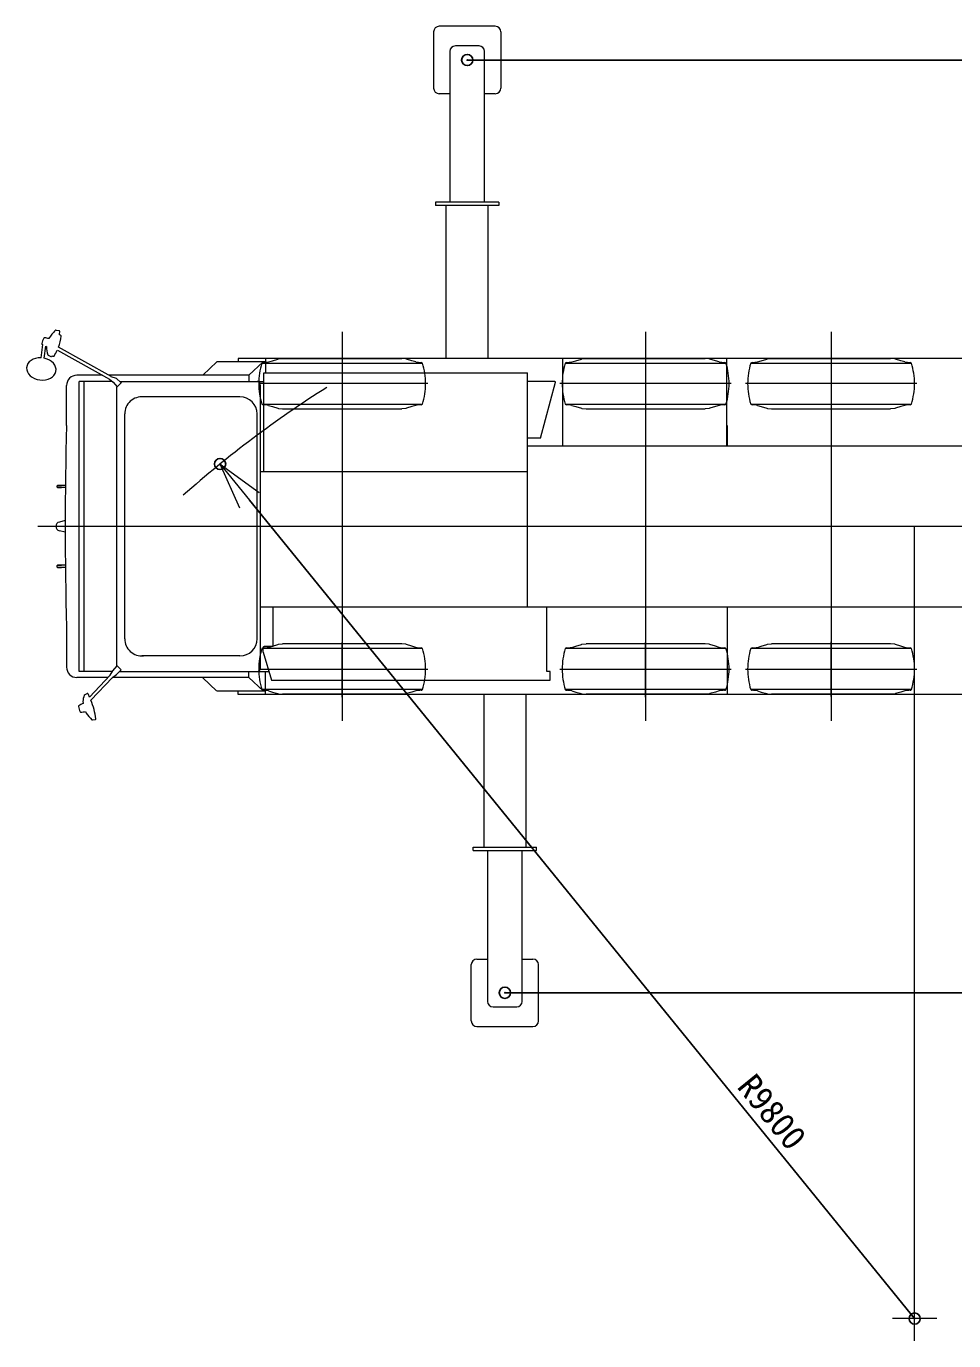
# Model space of a CAD drawing. Units: millimetres, scale not verified. Extents: x -34517 to 59927, y -64108 to 17225.
# Drawn here: x -15577 to -7325, y -39283 to -27586 of the extents above; entities that cross this region are included whole.
import ezdxf
from ezdxf.enums import TextEntityAlignment as Align

# ---------------------------------------------------------------- set-up
doc = ezdxf.new("R2010")
doc.units = ezdxf.units.MM
doc.header["$LTSCALE"] = 200
doc.header["$PDMODE"] = 32
doc.header["$PDSIZE"] = 100
doc.layers.add('0-0_0', color=7, linetype='Continuous', lineweight=18)
doc.layers.add('0-1_LY_1', color=7, linetype='Continuous')
doc.layers.add('0-2_DEFPOINTS', color=7, linetype='Continuous')
doc.styles.add('ＭＳ ゴシック', font='')
doc.styles.get('ＭＳ ゴシック').set_extended_font_data('MS Gothic')

# ---------------------------------------------------------------- blocks, each defined once
blk = doc.blocks.new('_OPEN30_24')
at = {"layer": '0-0_0'}
blk.add_line((0, 0), (-1, 0), dxfattribs=at)
blk.add_lwpolyline([(-1, 0.2679), (0, 0), (-1, -0.2679)], dxfattribs=at)
blk = doc.blocks.new('D1')
at = {"layer": '0-1_LY_1'}
for p, q in [((3920.6, 13076.7), (15000.2, 13076.7)), ((14999.2, 12799.7), (14999.2, 5053.7)), ((4255.6, 4776.7), (15000.2, 4776.7))]:
    blk.add_line(p, q, dxfattribs=at)
at = {"layer": '0-2_DEFPOINTS'}
for p in [(3920.1, 13076.7), (4255.1, 4776.7), (14999.2, 4776.7)]:
    blk.add_point(p, dxfattribs=at)
at = {"layer": '0-1_LY_1', "xscale": 277, "yscale": 277}
for p, rotation in [((14999.2, 13076.7), 90), ((14999.2, 4776.7), 270)]:
    blk.add_blockref('_OPEN30_24', p, dxfattribs=dict(at, rotation=rotation))
at = {"layer": '0-1_LY_1', "style": 'ＭＳ ゴシック'}
blk.add_text('8300', height=219.9, rotation=90, dxfattribs=at).set_placement((14998.7, 8626.7), align=Align.BOTTOM_LEFT)
blk = doc.blocks.new('D2')
at = {"layer": '0-1_LY_1'}
blk.add_line((7901.3, 1876.9), (1983.3, 9159), dxfattribs=at)
at = {"layer": '0-2_DEFPOINTS'}
for p in [(1721.3, 9481.5), (7901.3, 1876.9)]:
    blk.add_point(p, dxfattribs=at)
at = {"layer": '0-1_LY_1', "xscale": 415.5, "yscale": 415.5, "rotation": 129.09941}
blk.add_blockref('_OPEN30_24', (1721.3, 9481.5), dxfattribs=at)
at = {"layer": '0-1_LY_1', "style": 'ＭＳ ゴシック'}
blk.add_text('R9800', height=219.9, rotation=309.099, dxfattribs=at).set_placement((6261.2, 3895.8), align=Align.BOTTOM_LEFT)

msp = doc.modelspace()

# ---------------------------------------------------------------- linework, layer by layer
at = {"layer": '0-0_0'}
for p, q in [((-11404.9, -27586.2), (-11902.9, -27586.2)), ((-11952.9, -27636.2), (-11952.9, -28136.2)), ((-11354.9, -27636.2), (-11354.9, -28136.2)), ((-11808.9, -27811.2), (-11808.9, -29151.2)), ((-11548.6, -27761.2), (-11759.1, -27761.2)), ((-11498.8, -29151.2), (-11498.8, -27811.2)), ((-11808.9, -28186.2), (-11902.9, -28186.2)), ((-11404.9, -28186.2), (-11498.8, -28186.2)), ((-11936.4, -29151.2), (-11936.4, -29181.2)), ((-11371.4, -29151.2), (-11936.4, -29151.2)), ((-11371.4, -29181.2), (-11936.4, -29181.2)), ((-11841.9, -30541.2), (-11841.9, -29181.2)), ((-11469.9, -29181.2), (-11469.9, -30541.2)), ((-11371.4, -29151.2), (-11371.4, -29181.2)), ((-15312, -30290.2), (-15285.1, -30294.5)), ((-15280.9, -30300.2), (-15285.2, -30329.9)), ((-12766.4, -30305.5), (-12766.4, -33766.8)), ((-10066.4, -30305.5), (-10066.4, -33766.8)), ((-8416.4, -30305.5), (-8416.4, -33766.8)), ((-15444.8, -30536.9), (-15429.8, -30419.2)), ((-15416.6, -30540.5), (-15402.9, -30433.1)), ((-15382.5, -30512.2), (-15357.7, -30524.2)), ((-15349.6, -30519.1), (-15351, -30522)), ((-15300.5, -30469.1), (-14837.3, -30725.8)), ((-14820.7, -30703), (-15289.9, -30442.9)), ((-12766.4, -30516.2), (-12766.4, -31004.2)), ((-10066.4, -30516.2), (-10066.4, -31004.2)), ((-8416.4, -30516.2), (-8416.4, -31004.2)), ((-13880.8, -30571.2), (-14006.9, -30689.7)), ((-13448.2, -30571.2), (-13880.8, -30571.2)), ((-2973.9, -30541.2), (-13691, -30541.2)), ((-13691, -30541.2), (-13691, -30571.2)), ((-13469.7, -30572.1), (-13596.4, -30691.2)), ((-13481.4, -30584.2), (-12051.4, -30584.2)), ((-13448.2, -30541.2), (-13448.2, -30671.2)), ((-13421.9, -30572.7), (-13387.4, -30561.7)), ((-13387.4, -30561.7), (-13338.4, -30548.2)), ((-13338.4, -30548.2), (-13332.9, -30544.2)), ((-13332.9, -30544.2), (-13296.4, -30542.2)), ((-13296.4, -30542.2), (-12236.4, -30542.2)), ((-12199.9, -30544.2), (-12236.4, -30542.2)), ((-12194.4, -30548.2), (-12199.9, -30544.2)), ((-12145.4, -30561.7), (-12194.4, -30548.2)), ((-12110.9, -30572.7), (-12145.4, -30561.7)), ((-10806.4, -30541.2), (-10806.4, -31321.2)), ((-10781.4, -30584.2), (-9351.4, -30584.2)), ((-10721.9, -30572.7), (-10687.4, -30561.7)), ((-10687.4, -30561.7), (-10638.4, -30548.2)), ((-10638.4, -30548.2), (-10632.9, -30544.2)), ((-10632.9, -30544.2), (-10596.4, -30542.2)), ((-10596.4, -30542.2), (-9536.4, -30542.2)), ((-9499.9, -30544.2), (-9536.4, -30542.2)), ((-9494.4, -30548.2), (-9499.9, -30544.2)), ((-9445.4, -30561.7), (-9494.4, -30548.2)), ((-9410.9, -30572.7), (-9445.4, -30561.7)), ((-9342.9, -31321.2), (-9342.9, -30541.2)), ((-9131.4, -30584.2), (-7701.4, -30584.2)), ((-9071.9, -30572.7), (-9037.4, -30561.7)), ((-9037.4, -30561.7), (-8988.4, -30548.2)), ((-8988.4, -30548.2), (-8982.9, -30544.2)), ((-8982.9, -30544.2), (-8946.4, -30542.2)), ((-8946.4, -30542.2), (-7886.4, -30542.2)), ((-7849.9, -30544.2), (-7886.4, -30542.2)), ((-7844.4, -30548.2), (-7849.9, -30544.2)), ((-7795.4, -30561.7), (-7844.4, -30548.2)), ((-7760.9, -30572.7), (-7795.4, -30561.7)), ((-14899.8, -30691.2), (-15126.6, -30691.2)), ((-15105.5, -33326.2), (-15105.5, -30746.2)), ((-14812.6, -30746.2), (-15105.5, -30746.2)), ((-15061.1, -33326.2), (-15061.1, -30746.2)), ((-13596.4, -30691.2), (-14842.1, -30691.2)), ((-14824.1, -30702), (-14777.2, -30716.9)), ((-14731.6, -30758.4), (-14777.2, -30716.9)), ((-14730.3, -30757.1), (-14767, -30793.8)), ((-14744.1, -30746.2), (-13464.3, -30746.2)), ((-13597.1, -30691.2), (-13597.1, -30746.2)), ((-13464.3, -31548.7), (-13464.3, -30671.2)), ((-13464.2, -30671.2), (-11118.4, -30671.2)), ((-11118.4, -31548.7), (-11118.4, -30671.2)), ((-10872.9, -30747.2), (-11118.4, -30747.2)), ((-11001.7, -31252.2), (-10868.1, -30753.5)), ((-15218.5, -31138.6), (-15218.5, -30783.1)), ((-14771.2, -33274.4), (-14771.2, -30798)), ((-12003.9, -30766.2), (-13493.4, -30766.2)), ((-13493.4, -33296.2), (-13493.4, -30776.2)), ((-9303.9, -30766.2), (-10828.9, -30766.2)), ((-7653.9, -30766.2), (-9178.9, -30766.2)), ((-13676.2, -30883.2), (-14549.3, -30883.2)), ((-13481.4, -30948.2), (-12051.4, -30948.2)), ((-13421.9, -30959.7), (-13387.4, -30970.7)), ((-13387.4, -30970.7), (-13338.4, -30984.2)), ((-13338.4, -30984.2), (-13332.9, -30988.2)), ((-13332.9, -30988.2), (-13296.4, -30990.2)), ((-13296.4, -30990.2), (-12236.4, -30990.2)), ((-12199.9, -30988.2), (-12236.4, -30990.2)), ((-10781.4, -30948.2), (-9351.4, -30948.2)), ((-10721.9, -30959.7), (-10687.4, -30970.7)), ((-10687.4, -30970.7), (-10638.4, -30984.2)), ((-10638.4, -30984.2), (-10632.9, -30988.2)), ((-10632.9, -30988.2), (-10596.4, -30990.2)), ((-10596.4, -30990.2), (-9536.4, -30990.2)), ((-9499.9, -30988.2), (-9536.4, -30990.2)), ((-9131.4, -30948.2), (-7701.4, -30948.2)), ((-9071.9, -30959.7), (-9037.4, -30970.7)), ((-9037.4, -30970.7), (-8988.4, -30984.2)), ((-8988.4, -30984.2), (-8982.9, -30988.2)), ((-8982.9, -30988.2), (-8946.4, -30990.2)), ((-8946.4, -30990.2), (-7886.4, -30990.2)), ((-7849.9, -30988.2), (-7886.4, -30990.2)), ((-14701.5, -33036.7), (-14701.5, -31035.7)), ((-13523.7, -33036.2), (-13523.7, -31036.2)), ((-9341.4, -31139.6), (-9341.4, -31321.2)), ((-11001.7, -31252.2), (-11118.4, -31252.2)), ((-6719.2, -31321.2), (-11118.4, -31321.2)), ((-10544.4, -31321.2), (-10551.4, -31321.2)), ((-13493.4, -31548.7), (-11118.4, -31548.7)), ((-11116.5, -32751.2), (-11116.5, -31548.7)), ((-15302.4, -31674.2), (-15299.2, -31671.2)), ((-15302.4, -31688.2), (-15302.4, -31674.2)), ((-15299.2, -31691.2), (-15302.4, -31688.2)), ((-1574.8, -32036.2), (-15473.6, -32036.2)), ((-15230.6, -31983.6), (-15282.7, -31997.6)), ((-7672.7, -39282.7), (-7672.7, -32036.2)), ((-15230.6, -32088.8), (-15282.7, -32074.8)), ((-15302.4, -32384.2), (-15299.2, -32381.2)), ((-15302.4, -32398.2), (-15302.4, -32384.2)), ((-15299.2, -32401.2), (-15302.4, -32398.2)), ((-13493.4, -32751.2), (-6719.2, -32751.2)), ((-13381.4, -33106.6), (-13381.4, -32751.2)), ((-10944.4, -33326.2), (-10944.4, -32751.2)), ((-9341.4, -32751.2), (-9341.4, -33523.7)), ((-15218.5, -32933.7), (-15218.5, -33289.3)), ((-13332.9, -33084.2), (-13296.4, -33082.2)), ((-12236.4, -33082.2), (-13296.4, -33082.2)), ((-12766.4, -33556.2), (-12766.4, -33068.2)), ((-12199.9, -33084.2), (-12236.4, -33082.2)), ((-12194.4, -33088.2), (-12199.9, -33084.2)), ((-12145.4, -33101.7), (-12194.4, -33088.2)), ((-10632.9, -33084.2), (-10596.4, -33082.2)), ((-9536.4, -33082.2), (-10596.4, -33082.2)), ((-10066.4, -33556.2), (-10066.4, -33068.2)), ((-9499.9, -33084.2), (-9536.4, -33082.2)), ((-9494.4, -33088.2), (-9499.9, -33084.2)), ((-9445.4, -33101.7), (-9494.4, -33088.2)), ((-9037.4, -33101.7), (-8988.4, -33088.2)), ((-8988.4, -33088.2), (-8982.9, -33084.2)), ((-8982.9, -33084.2), (-8946.4, -33082.2)), ((-7886.4, -33082.2), (-8946.4, -33082.2)), ((-8416.4, -33550.2), (-8416.4, -33062.2)), ((-7849.9, -33084.2), (-7886.4, -33082.2)), ((-7844.4, -33088.2), (-7849.9, -33084.2)), ((-7795.4, -33101.7), (-7844.4, -33088.2)), ((-13676.2, -33189.2), (-14549.3, -33189.2)), ((-12051.4, -33124.2), (-13481.4, -33124.2)), ((-13470.1, -33156.2), (-13470.1, -33116.2)), ((-13470.1, -33156.2), (-13395.1, -33406.2)), ((-13381.4, -33106.6), (-13459.7, -33106.2)), ((-12110.9, -33112.7), (-12145.4, -33101.7)), ((-9351.4, -33124.2), (-10781.4, -33124.2)), ((-9410.9, -33112.7), (-9445.4, -33101.7)), ((-7701.4, -33124.2), (-9131.4, -33124.2)), ((-9071.9, -33112.7), (-9037.4, -33101.7)), ((-7760.9, -33112.7), (-7795.4, -33101.7)), ((-14809.3, -33326.2), (-15105.5, -33326.2)), ((-14831.6, -33361.1), (-14807.4, -33323.2)), ((-14807.4, -33323.2), (-14767, -33278.6)), ((-14775, -33353.5), (-14731.6, -33314)), ((-14731.6, -33314), (-14771.2, -33274.4)), ((-14744.1, -33326.2), (-13419.1, -33326.2)), ((-13597.1, -33381.2), (-13597.1, -33326.2)), ((-13493.4, -33306.2), (-12003.9, -33306.2)), ((-13448.2, -33531.2), (-13448.2, -33326.2)), ((-10828.9, -33306.2), (-9303.9, -33306.2)), ((-9178.9, -33306.2), (-7653.9, -33306.2)), ((-14850.3, -33381.2), (-15126.6, -33381.2)), ((-14831.6, -33361.1), (-15013.3, -33556)), ((-14811, -33380.1), (-15001.1, -33584)), ((-13596.4, -33381.2), (-14812, -33381.2)), ((-14811, -33380.1), (-14775, -33353.5)), ((-13883.1, -33499), (-14006.9, -33382.7)), ((-13598.9, -33381.2), (-13821, -33381.2)), ((-13469.7, -33500.3), (-13596.4, -33381.2)), ((-13395.1, -33406.2), (-10914.4, -33406.2)), ((-15059.2, -33536.4), (-15034.3, -33524.3)), ((-13448.2, -33501.2), (-13880.8, -33501.2)), ((-13691, -33531.2), (-13691, -33501.2)), ((-2606, -33531.2), (-13691, -33531.2)), ((-12051.4, -33488.2), (-13481.4, -33488.2)), ((-13421.9, -33499.7), (-13387.4, -33510.7)), ((-13387.4, -33510.7), (-13338.4, -33524.2)), ((-13338.4, -33524.2), (-13332.9, -33528.2)), ((-13332.9, -33528.2), (-13296.4, -33530.2)), ((-12236.4, -33530.2), (-13296.4, -33530.2)), ((-12199.9, -33528.2), (-12236.4, -33530.2)), ((-12194.4, -33524.2), (-12199.9, -33528.2)), ((-12145.4, -33510.7), (-12194.4, -33524.2)), ((-12110.9, -33499.7), (-12145.4, -33510.7)), ((-11502.9, -34891.2), (-11502.9, -33531.2)), ((-11130.9, -33531.2), (-11130.9, -34891.2)), ((-9351.4, -33488.2), (-10781.4, -33488.2)), ((-10721.9, -33499.7), (-10687.4, -33510.7)), ((-10687.4, -33510.7), (-10638.4, -33524.2)), ((-10638.4, -33524.2), (-10632.9, -33528.2)), ((-10632.9, -33528.2), (-10596.4, -33530.2)), ((-9536.4, -33530.2), (-10596.4, -33530.2)), ((-9499.9, -33528.2), (-9536.4, -33530.2)), ((-9494.4, -33524.2), (-9499.9, -33528.2)), ((-9445.4, -33510.7), (-9494.4, -33524.2)), ((-9410.9, -33499.7), (-9445.4, -33510.7)), ((-7701.4, -33488.2), (-9131.4, -33488.2)), ((-9071.9, -33499.7), (-9037.4, -33510.7)), ((-9037.4, -33510.7), (-8988.4, -33524.2)), ((-8988.4, -33524.2), (-8982.9, -33528.2)), ((-8982.9, -33528.2), (-8946.4, -33530.2)), ((-7886.4, -33530.2), (-8946.4, -33530.2)), ((-7849.9, -33528.2), (-7886.4, -33530.2)), ((-7844.4, -33524.2), (-7849.9, -33528.2)), ((-7795.4, -33510.7), (-7844.4, -33524.2)), ((-7760.9, -33499.7), (-7795.4, -33510.7)), ((-14988.7, -33758.3), (-14961.5, -33754)), ((-11601.4, -34891.2), (-11036.4, -34891.2)), ((-11601.4, -34921.2), (-11601.4, -34891.2)), ((-11601.4, -34921.2), (-11036.4, -34921.2)), ((-11473.9, -34921.2), (-11473.9, -36261.2)), ((-11163.8, -36261.2), (-11163.8, -34921.2)), ((-11036.4, -34921.2), (-11036.4, -34891.2)), ((-11567.9, -35886.2), (-11473.9, -35886.2)), ((-11163.8, -35886.2), (-11069.9, -35886.2)), ((-11617.9, -36436.2), (-11617.9, -35936.2)), ((-11019.9, -36436.2), (-11019.9, -35936.2)), ((-11424.1, -36311.2), (-11213.6, -36311.2)), ((-11567.9, -36486.2), (-11069.9, -36486.2)), ((-7476.1, -39086.1), (-7869.3, -39086.1))]:
    msp.add_line(p, q, dxfattribs=at)
for points in [[(-14837.3, -30725.8), (-14804.1, -30753.2), (-14767, -30793.8)], [(-12110.9, -30959.7), (-12145.4, -30970.7), (-12194.4, -30984.2), (-12199.9, -30988.2)], [(-9410.9, -30959.7), (-9445.4, -30970.7), (-9494.4, -30984.2), (-9499.9, -30988.2)], [(-7760.9, -30959.7), (-7795.4, -30970.7), (-7844.4, -30984.2), (-7849.9, -30988.2)], [(-15228.6, -31671.2), (-15271, -31671.2), (-15278.4, -31671.2), (-15285, -31671.2), (-15290.5, -31671.2), (-15294.8, -31671.2), (-15297.7, -31671.2), (-15299.2, -31671.2), (-15297.7, -31671.2), (-15294.8, -31671.2), (-15290.5, -31671.2), (-15285, -31671.2), (-15278.4, -31671.2), (-15271, -31671.2), (-15263.1, -31671.2)], [(-15228.8, -31691.2), (-15271, -31691.2), (-15278.4, -31691.2), (-15285, -31691.2), (-15290.5, -31691.2), (-15294.8, -31691.2), (-15297.7, -31691.2), (-15299.2, -31691.2), (-15297.7, -31691.2), (-15294.8, -31691.2), (-15290.5, -31691.2), (-15285, -31691.2), (-15278.4, -31691.2), (-15271, -31691.2), (-15263.1, -31691.2)], [(-15228.8, -32381.2), (-15271, -32381.2), (-15278.4, -32381.2), (-15285, -32381.2), (-15290.5, -32381.2), (-15294.8, -32381.2), (-15297.7, -32381.2), (-15299.2, -32381.2), (-15297.7, -32381.2), (-15294.8, -32381.2), (-15290.5, -32381.2), (-15285, -32381.2), (-15278.4, -32381.2), (-15271, -32381.2), (-15263.1, -32381.2)], [(-15228.6, -32401.2), (-15271, -32401.2), (-15278.4, -32401.2), (-15285, -32401.2), (-15290.5, -32401.2), (-15294.8, -32401.2), (-15297.7, -32401.2), (-15299.2, -32401.2), (-15297.7, -32401.2), (-15294.8, -32401.2), (-15290.5, -32401.2), (-15285, -32401.2), (-15278.4, -32401.2), (-15271, -32401.2), (-15263.1, -32401.2)], [(-13421.9, -33112.7), (-13387.4, -33101.7), (-13338.4, -33088.2), (-13332.9, -33084.2)], [(-10721.9, -33112.7), (-10687.4, -33101.7), (-10638.4, -33088.2), (-10632.9, -33084.2)], [(-10914.4, -33406.2), (-10914.4, -33326.2), (-10944.4, -33326.2)]]:
    msp.add_lwpolyline(points, dxfattribs=at)
for centre, radius, start, end in [((-11902.9, -27636.2), 50, 90, 180), ((-11404.9, -27636.2), 50, 0, 90), ((-11758.9, -27811.2), 50, 90.00001, 177.73071), ((-11548.8, -27811.2), 50, 2.2693, 90.00001), ((-11902.9, -28136.2), 50, 180, 270), ((-11404.9, -28136.2), 50, 270, 0), ((-15103.3, -30523.7), 315, 132.49951, 149.77792), ((-15312.8, -30295.2), 5, 80.93987, 132.49951), ((-15334.6, -30418.5), 104.1, 146.42755, 175.28283), ((-15430.4, -30409.8), 7.87, 174.77642, 240.21936), ((-15414.7, -30365.3), 7.87, 80.98461, 146.42755), ((-15484.9, -30807.6), 455.7, 76.11336, 80.98461), ((-15664, -30300.6), 400.2, 339.17147, 353.96456), ((-15321.3, -30431), 107.1, 60.49959, 70.32391), ((-15285.9, -30299.5), 5, 351.75417, 80.93987), ((-15271, -30342.2), 5, 353.96456, 60.49959), ((-15208, -30021.1), 455.7, 240.21936, 240.88073), ((-15208, -30021.1), 455.7, 244.67841, 245.64363), ((-15229.5, -30448.8), 166.9, 175.68728, 201.3038), ((-15380.3, -30507.7), 5, 201.3038, 244.1341), ((-15355.5, -30519.7), 5, 244.1341, 333.14604), ((-15316.4, -30417.1), 107.1, 251.99959, 260.18256), ((-15333.8, -30517.7), 5, 260.18256, 326.67628), ((-15664, -30300.6), 400.2, 326.67628, 335.13834), ((-12892.9, -30766.2), 616, 162.81424, 179.99973), ((-13462.4, -30603.4), 26.9, 103.82627, 134.65636), ((-13465.4, -30365.9), 211.3, 269.04795, 281.87593), ((-12067.4, -30366), 211.3, 258.12075, 270.94874), ((-12070.3, -30603.4), 26.9, 45.34033, 76.17042), ((-12639.9, -30766.2), 616, 359.99696, 17.18246), ((-10192.9, -30766.2), 616, 162.81424, 179.99973), ((-10762.4, -30603.4), 26.9, 103.82627, 134.65636), ((-10765.4, -30365.9), 211.3, 269.04795, 281.87593), ((-9367.4, -30366), 211.3, 258.12075, 270.94874), ((-9370.3, -30603.4), 26.9, 45.34033, 76.17042), ((-9939.9, -30766.2), 616, 359.99696, 17.18246), ((-8542.9, -30766.2), 616, 162.81424, 179.99973), ((-9112.4, -30603.4), 26.9, 103.82627, 134.65636), ((-9115.4, -30365.9), 211.3, 269.04795, 281.87593), ((-7717.4, -30366), 211.3, 258.12075, 270.94874), ((-7720.3, -30603.4), 26.9, 45.34033, 76.17042), ((-8289.9, -30766.2), 616, 359.99696, 17.18246), ((-15126.6, -30783.1), 91.9, 90, 180), ((-13522, -30774.7), 28.5, 0, 90), ((-10872.9, -30752.2), 5, 0, 90), ((-7672.7, -39086.1), 9799.1, 122.26297, 131.608), ((-12892.9, -30766.2), 616, 180.00027, 197.18576), ((-12639.9, -30766.2), 616, 342.81092, 359.99642), ((-10192.9, -30766.2), 616, 180.00027, 197.18576), ((-9939.9, -30766.2), 616, 342.81092, 359.99642), ((-8542.9, -30766.2), 616, 180.00027, 197.18576), ((-8289.9, -30766.2), 616, 342.81092, 359.99642), ((-14549, -31035.7), 152.5, 84.47825, 180.00001), ((-13676.2, -31035.7), 152.5, 0, 90), ((-13462.4, -30929), 26.9, 225.34364, 256.17373), ((-13465.4, -31166.5), 211.3, 78.12407, 90.95205), ((-12067.4, -31166.5), 211.3, 89.04464, 101.87263), ((-12070.3, -30929.1), 26.9, 283.82296, 314.65305), ((-10762.4, -30929), 26.9, 225.34364, 256.17373), ((-10765.4, -31166.5), 211.3, 78.12407, 90.95205), ((-9367.4, -31166.5), 211.3, 89.04464, 101.87263), ((-9370.3, -30929.1), 26.9, 283.82296, 314.65305), ((-9112.4, -30929), 26.9, 225.34364, 256.17373), ((-9115.4, -31166.5), 211.3, 78.12407, 90.95205), ((-7717.4, -31166.5), 211.3, 89.04464, 101.87263), ((-7720.3, -30929.1), 26.9, 283.82296, 314.65305), ((17929, -32036.2), 33159.6, 178.44896, 181.55104), ((-15272.4, -32036.2), 40, 105.00007, 255.00009), ((-14549, -33036.7), 152.5, 179.99999, 275.52175), ((-13676.2, -33036.7), 152.5, 270, 0), ((-12892.9, -33306.2), 616, 162.81092, 179.99642), ((-13462.4, -33143.3), 26.9, 103.82296, 134.65305), ((-13459.8, -33116.6), 10.4, 89.70938, 179.99637), ((-13465.3, -32905.9), 211.3, 269.04464, 281.87263), ((-12067.4, -32905.9), 211.3, 258.12407, 270.95205), ((-12070.3, -33143.4), 26.9, 45.34364, 76.17373), ((-12639.9, -33306.2), 616, 0.00027, 17.18576), ((-10192.9, -33306.2), 616, 162.81092, 179.99642), ((-10762.4, -33143.3), 26.9, 103.82296, 134.65305), ((-10765.3, -32905.9), 211.3, 269.04464, 281.87263), ((-9367.4, -32905.9), 211.3, 258.12407, 270.95205), ((-9370.3, -33143.4), 26.9, 45.34364, 76.17373), ((-9939.9, -33306.2), 616, 0.00027, 17.18576), ((-8542.9, -33306.2), 616, 162.81092, 179.99642), ((-9112.4, -33143.3), 26.9, 103.82296, 134.65305), ((-9115.3, -32905.9), 211.3, 269.04464, 281.87263), ((-7717.4, -32905.9), 211.3, 258.12407, 270.95205), ((-7720.3, -33143.4), 26.9, 45.34364, 76.17373), ((-8289.9, -33306.2), 616, 0.00027, 17.18576), ((-15126.6, -33289.3), 91.9, 180, 270), ((-13522, -33297.7), 28.5, 270, 0), ((-12892.9, -33306.2), 616, 179.99696, 197.18246), ((-12639.9, -33306.2), 616, 342.81424, 359.99973), ((-10192.9, -33306.2), 616, 179.99696, 197.18246), ((-9939.9, -33306.2), 616, 342.81424, 359.99973), ((-8542.9, -33306.2), 616, 179.99696, 197.18246), ((-8289.9, -33306.2), 616, 342.81424, 359.99973), ((-14873.4, -33608.1), 200.5, 159.89961, 176.2453), ((-15057, -33540.9), 5, 116.03679, 159.89961), ((-15032.2, -33528.8), 5, 27.47823, 116.03679), ((-15629.2, -33839.3), 678, 24.70051, 27.47823), ((-13462.4, -33469), 26.9, 225.34033, 256.17042), ((-13465.4, -33706.4), 211.3, 78.12075, 90.94874), ((-12067.4, -33706.5), 211.3, 89.04795, 101.87593), ((-12070.3, -33469), 26.9, 283.82627, 314.65636), ((-10762.4, -33469), 26.9, 225.34033, 256.17042), ((-10765.4, -33706.4), 211.3, 78.12075, 90.94874), ((-9367.4, -33706.5), 211.3, 89.04795, 101.87593), ((-9370.3, -33469), 26.9, 283.82627, 314.65636), ((-9112.4, -33469), 26.9, 225.34033, 256.17042), ((-9115.4, -33706.4), 211.3, 78.12075, 90.94874), ((-7717.4, -33706.5), 211.3, 89.04795, 101.87593), ((-7720.3, -33469), 26.9, 283.82627, 314.65636), ((-15107.3, -33637.8), 5, 125.96814, 183.51837), ((-15010.8, -33631.8), 101.7, 183.51837, 212.7429), ((-15002.9, -33781.7), 182.9, 111.55867, 125.96814), ((-15093.2, -33482.2), 206.9, 270.29048, 282.39316), ((-15068.5, -33595.3), 5, 176.2453, 191.48232), ((-14453.5, -33470.4), 632.6, 191.48232, 192.90459), ((-14453.5, -33470.4), 632.6, 199.76803, 201.08973), ((-15629.2, -33839.3), 678, 7.70833, 22.1183), ((-15092.2, -33684.1), 5, 212.7429, 270.29048), ((-15039, -33696.2), 5, 201.08973, 215.37367), ((-14718.2, -33468.4), 398.5, 215.37367, 226.40332), ((-14989.5, -33753.4), 5, 226.40332, 279.05666), ((-14962.3, -33749), 5, 279.05666, 7.70833), ((-11567.9, -35936.2), 50, 90, 180), ((-11069.9, -35936.2), 50, 0, 90), ((-11423.9, -36261.2), 50, 182.2693, 270.00001), ((-11213.8, -36261.2), 50, 270.00001, 357.73071), ((-11567.9, -36436.2), 50, 180, 270), ((-11069.9, -36436.2), 50, 270, 0)]:
    msp.add_arc(centre, radius, start, end, dxfattribs=at)
msp.add_ellipse((-15443.1, -30635.8), major_axis=(-130.3, 16.6), ratio=0.749275, start_param=4.8206353, end_param=10.887328, dxfattribs=at)
for p in [(-11653.9, -27886.2), (-11318.9, -36186.2), (-7672.7, -39086.1)]:
    msp.add_point(p, dxfattribs=at)

# ---------------------------------------------------------------- block references
for name in ['D1', 'D2']:
    msp.add_blockref(name, (-15574, -40962.9), dxfattribs=at)

doc.saveas('drawing.dxf')
